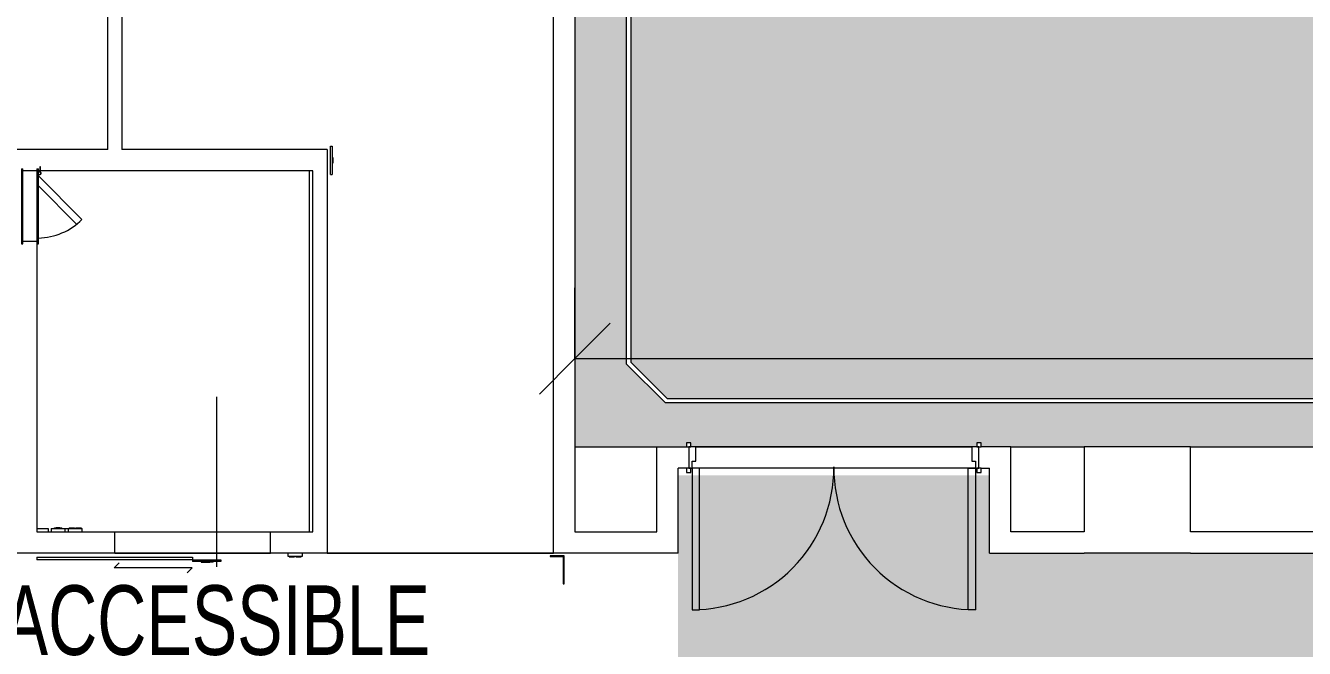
# Model space of a CAD drawing. Header units: millimetres. Extents: x 35540 to 832230, y -10956 to 416550.
# Drawn here: x 141557 to 150592, y 38935 to 43333 of the extents above; entities that cross this region are included whole.
import ezdxf

# ---------------------------------------------------------------- set-up
doc = ezdxf.new("R2010")
doc.units = ezdxf.units.MM
for name, color, linetype, lineweight in [('A-ANNO-DIMS', 211, 'Continuous', 5), ('A-ANNO-DIMS-500', 211, 'Continuous', 5), ('A-AREA-IDEN', 2, 'Continuous', 15), ('A-AREA-PATT', 32, 'Continuous', 5), ('A-DOOR', 31, 'Continuous', 5), ('A-DOOR-FRAM', 31, 'Continuous', 15), ('A-FLOR', 192, 'Continuous', 5), ('A-GENM', 13, 'Continuous', 5), ('A-WALL', 113, 'Continuous', 5)]:
    doc.layers.add(name, color=color, linetype=linetype, lineweight=lineweight)
doc.styles.add('Arial', font='arial.ttf', dxfattribs={"width": 0.7, "height": 737.649701})
doc.styles.add('Arial_1', font='arial.ttf', dxfattribs={"width": 0.7, "height": 491.766467})
doc.dimstyles.new('Linear_-_1_5mm_Arial', dxfattribs={"dimscale": 304.8, "dimtxt": 750, "dimasz": 1.64042, "dimexe": 1.64042, "dimexo": 0.0625, "dimgap": 0.82021, "dimtad": 1, "dimdec": 0, "dimzin": 0, "dimdsep": 46, "dimtxsty": 'Arial', "dimblk1": 'OBLIQUE', "dimblk2": 'OBLIQUE', "dimsah": 1, "dimcen": 0.09, "dimadec": 0, "dimazin": 0, "dimtfac": 1, "dimtdec": 4, "dimtix": 1, "dimtmove": 0, "dimatfit": 3, "dimfxl": 1.64042, "dimfxlon": 1, "dimtvp": 1, "dimtolj": 1, "dimtzin": 0, "dimarcsym": 2})

# ---------------------------------------------------------------- blocks, each defined once
blk = doc.blocks.new('DLN-Double Door__X03_ - _M20_2000 x 2450 _WH_-16954918-1_F U_F_A_')
at = {"layer": 'A-DOOR'}
for p, q in [((-950, -75), (-1000, -75)), ((-1000, -75), (-1000, -1075)), ((-950, -1075), (-950, -75)), ((950, -75), (1000, -75)), ((950, -1075), (950, -75)), ((1000, -75), (1000, -1075)), ((-1000, -1075), (-950, -1075)), ((1000, -1075), (950, -1075))]:
    blk.add_line(p, q, dxfattribs=at)
for centre, start, end in [((-1000, -75), 270, 0.5), ((1000, -75), 179.5, 270)]:
    blk.add_arc(centre, 1000, start, end, dxfattribs=at)
at = {"layer": 'A-DOOR-FRAM'}
for p, q in [((-1010, 105), (-1040, 105)), ((-1040, 105), (-1040, 75)), ((-1010, 75), (-1010, 105)), ((1040, 105), (1010, 105)), ((1010, 105), (1010, 75)), ((1040, 75), (1040, 105)), ((-1040, 75), (-1010, 75)), ((-975, 75), (-1025, 75)), ((-1025, 75), (-1025, -75)), ((-975, -25), (-975, 75)), ((975, 75), (975, -25)), ((1025, 75), (975, 75)), ((1010, 75), (1040, 75)), ((1025, -75), (1025, 75)), ((-1010, -75), (-1040, -75)), ((-1040, -75), (-1040, -105)), ((-1025, -75), (-1000, -75)), ((-1010, -105), (-1010, -75)), ((-1000, -75), (-1000, -25)), ((-1000, -25), (-975, -25)), ((975, -25), (1000, -25)), ((1000, -25), (1000, -75)), ((1000, -75), (1025, -75)), ((1040, -75), (1010, -75)), ((1010, -75), (1010, -105)), ((1040, -105), (1040, -75)), ((-1040, -105), (-1010, -105)), ((1010, -105), (1040, -105))]:
    blk.add_line(p, q, dxfattribs=at)
blk = doc.blocks.new('DLN-Access Panel__AP01_ - _AP04a_ 450 x 650 _WH_-16057185-1_F U_F_A_')
at = {"layer": 'A-DOOR'}
for p, q in [((-215, 60), (93.2, 368.2)), ((93.2, 368.2), (128.6, 332.8)), ((128.6, 332.8), (-144.3, 60)), ((-239.6, 75), (-277.5, 75)), ((-277.5, 75), (-277.5, 70)), ((-277.5, 70), (-240, 70)), ((-265, 50), (-265, 60)), ((265, 60), (-265, 60)), ((-265, 50), (265, 50)), ((-240, 72.5), (-240, 60)), ((-225, 60), (-225, 72.5)), ((265, 50), (265, 60)), ((-265, -60), (-265, -50)), ((265, -50), (-265, -50)), ((-265, -60), (265, -60)), ((265, -60), (265, -50))]:
    blk.add_line(p, q, dxfattribs=at)
for centre, radius, start, end in [((-225, 50), 450, 1.31758, 45), ((-232.5, 72.5), 7.5, 360, 180), ((-232.5, 72.5), 7.5, 360, 165), ((-232.5, 72.5), 7.5, 360, 160.52878), ((-232.5, 72.5), 7.5, 360, 160.52878), ((-232.5, 72.5), 2, 0, 180), ((-232.5, 72.5), 2, 0, 180)]:
    blk.add_arc(centre, radius, start, end, dxfattribs=at)
at = {"layer": 'A-DOOR-FRAM', "lineweight": 5}
for p, q in [((-250, 50), (-250, -50)), ((250, 50), (250, -50))]:
    blk.add_line(p, q, dxfattribs=at)
blk = doc.blocks.new('Accessible Toilet Power Operated Sliding Door_V14 - Accessible Toilet Power Operated Sliding Door_V14-17315369-1_F U_F_A_')
at = {"layer": 'A-DOOR', "lineweight": 15}
for p, q in [((-1111.1, 213.7), (-1146.5, 178.3)), ((-1150, 103), (-1150, 123)), ((-1150, 123), (-50, 123)), ((-50, 103), (-1150, 103)), ((-1146.5, 178.3), (-596.5, 178.3)), ((-596.5, 178.3), (-631.9, 143)), ((-50, 103), (-50, 123))]:
    blk.add_line(p, q, dxfattribs=at)
at = {"layer": 'A-DOOR'}
for p, q in [((-1925, 98), (-1825, 98)), ((-1925, 75), (-1925, 98)), ((-1917.9, 103), (-1880, 103)), ((-1870, 103), (-1832.1, 103)), ((-1825, 98), (-1825, 75)), ((-370, -75), (-370, -98)), ((-270, -98), (-270, -75)), ((-250, -75), (-250, -98)), ((-150, -98), (-150, -75)), ((-130, -98), (-130, -75)), ((-270, -98), (-370, -98)), ((-362.9, -103), (-362.9, -98)), ((-325, -103), (-362.9, -103)), ((-325, -98), (-325, -103)), ((-315, -98), (-315, -103)), ((-277.1, -103), (-315, -103)), ((-277.1, -103), (-277.1, -98)), ((-250, -98), (-270, -98)), ((-150, -98), (-250, -98)), ((-225, -98), (-225, -103)), ((-218, -103), (-225, -103)), ((-218, -98), (-218, -103)), ((-218, -98), (-218, -103)), ((-182, -103), (-218, -103)), ((-213, -98), (-213, -103)), ((-213, -103), (-187, -103)), ((-187, -103), (-213, -103)), ((-203, -103), (-203, -98)), ((-203, -98), (-203, -103)), ((-203, -103), (-197, -103)), ((-197, -103), (-203, -103)), ((-197, -98), (-197, -103)), ((-197, -98), (-197, -103)), ((-187, -98), (-187, -103)), ((-182, -103), (-182, -98)), ((-182, -98), (-182, -103)), ((-175, -103), (-182, -103)), ((-175, -98), (-175, -103)), ((-50, -98), (-130, -98))]:
    blk.add_line(p, q, dxfattribs=at)
blk = doc.blocks.new('Signage - Female_Male - Type 1-17077817-1_F U_F_A_')
at = {"layer": 'A-GENM'}
for p, q in [((131, 210.4), (125, 210.4)), ((125, 210.4), (125, 10.4)), ((131, 16.4), (131, 210.4)), ((125, 10.4), (225, 10.4)), ((225, 16.4), (131, 16.4)), ((225, 10.4), (225, 16.4))]:
    blk.add_line(p, q, dxfattribs=at)
blk = doc.blocks.new('Signage - Male_Wall Mount_ - Type 1-17079279-1_F U_F_A_')
at = {"layer": 'A-GENM'}
for p, q in [((25, 22.5), (225, 22.5)), ((25, 12.5), (25, 22.5)), ((225, 12.5), (25, 12.5)), ((105, 28.5), (105, 22.5)), ((105, 28.5), (115, 28.5)), ((115, 28.5), (115, 22.5)), ((115, 28.5), (135, 28.5)), ((135, 28.5), (115, 28.5)), ((115, 28.5), (135, 28.5)), ((115.8, 28.5), (134.2, 28.5)), ((115.8, 22.5), (115.8, 28.5)), ((118.3, 28.5), (118.3, 22.5)), ((131.7, 22.5), (131.7, 28.5)), ((134.2, 22.5), (134.2, 28.5)), ((135, 22.5), (135, 28.5)), ((135, 28.5), (145, 28.5)), ((145, 22.5), (145, 28.5)), ((225, 12.5), (225, 22.5))]:
    blk.add_line(p, q, dxfattribs=at)
blk = doc.blocks.new('Signage - Dis_Wall Mount 2_ - Signage - Dis_Wall Mount 2_-17087926-1_F U_F_A_')
at = {"layer": 'A-GENM'}
for p, q in [((-100, 10), (100, 10)), ((-100, 10), (-100, 0)), ((100, 0), (-100, 0)), ((-40, 0), (-40, -6)), ((-16.7, 0), (-16.7, -6)), ((-16.7, -6), (-16.7, 0)), ((-10, 0), (-10, -6)), ((-10, 0), (10, 0)), ((-10, -6), (-10, 0)), ((10, -6), (10, 0)), ((10, -6), (10, 0)), ((10, -6), (10, 0)), ((18, -6), (18, 0)), ((21.2, -6), (21.2, 0)), ((21.6, 0), (21.6, -6)), ((25.9, -6), (25.9, 0)), ((33.6, -6), (33.6, 0)), ((45.3, -6), (45.3, 0)), ((100, 10), (100, 0)), ((-16.7, -6), (-40, -6)), ((-40, -6), (21.2, -6)), ((18, -6), (-16.7, -6)), ((10, -6), (-10, -6)), ((-10, -6), (10, -6)), ((-10, -6), (10, -6)), ((25.9, -6), (10, -6)), ((21.2, -6), (18, -6)), ((32.2, -6), (25.9, -6)), ((45.3, -6), (32.2, -6))]:
    blk.add_line(p, q, dxfattribs=at)
blk = doc.blocks.new('DIMBLOCK75-1_F U_F_A_')
at = {"layer": 'A-ANNO-DIMS-500'}
for p, q in [((145437, 41481.2), (145437, 40481.2)), ((145437, 40981.2), (145437, 41481.2)), ((160037, 40481.2), (160037, 41481.2)), ((145437, 40981.2), (145687, 41231.2)), ((160037, 40981.2), (160287, 41231.2)), ((145437, 40981.2), (145187, 40731.2)), ((145437, 40981.2), (160037, 40981.2)), ((160037, 40981.2), (159787, 40731.2)), ((160037, 40981.2), (160037, 40481.2))]:
    blk.add_line(p, q, dxfattribs=at)
at = {"layer": 'A-ANNO-DIMS-500', "color": 0, "insert": (151756.2, 42188), "char_height": 737.65, "width": 2353.846, "attachment_point": 1, "line_spacing_factor": 0.938532, "style": 'Arial'}
blk.add_mtext('14600', dxfattribs=at)
blk = doc.blocks.new('_Oblique')
at = {"color": 0, "linetype": 'ByBlock', "lineweight": -2}
blk.add_line((-0.5, -0.5), (0.5, 0.5), dxfattribs=at)

msp = doc.modelspace()

# ---------------------------------------------------------------- hatches: boundary and pattern name
at = {"layer": 'A-AREA-PATT'}
h = msp.add_hatch(color=231, dxfattribs=at)
h.paths.add_polyline_path([(159118.2, 40357.5), (160037, 40357.5), (160037, 48177.3), (159568.9, 47849.5), (159482.9, 47972.4), (160037, 48360.4), (160037, 48657.5), (159459.5, 48657.5), (159459.5, 48607.5), (159384.5, 48607.5), (159384.5, 48757.5), (159459.5, 48757.5), (159459.5, 48682.5), (160037, 48682.5), (160037, 48787.5), (159384.5, 48787.5), (159384.5, 48937.5), (160037, 48937.5), (160037, 49017.5), (159459.5, 49017.5), (159459.5, 48967.5), (159384.5, 48967.5), (159384.5, 49117.5), (159459.5, 49117.5), (159459.5, 49042.5), (160037, 49042.5), (160037, 49197.5), (159459.5, 49197.5), (159459.5, 49147.5), (159384.5, 49147.5), (159384.5, 49297.5), (159459.5, 49297.5), (159459.5, 49222.5), (160037, 49222.5), (160037, 49377.5), (159459.5, 49377.5), (159459.5, 49327.5), (159384.5, 49327.5), (159384.5, 49477.5), (159459.5, 49477.5), (159459.5, 49402.5), (160037, 49402.5), (160037, 49557.5), (159459.5, 49557.5), (159459.5, 49507.5), (159384.5, 49507.5), (159384.5, 49657.5), (159459.5, 49657.5), (159459.5, 49582.5), (160037, 49582.5), (160037, 49707.5), (159437, 49707.5), (159437, 51407.5), (145437, 51407.5), (145437, 40357.5), (146227, 40357.5), (146227, 40387.5), (146257, 40387.5), (146257, 40357.5), (148277, 40357.5), (148277, 40387.5), (148307, 40387.5), (148307, 40357.5), (156897, 40357.5), (156897, 40387.5), (156927, 40387.5), (156927, 40357.5), (158947, 40357.5), (158947, 40387.5), (158977, 40387.5), (158977, 40357.5), (159037, 40357.5)], flags=0)
h.paths.add_polyline_path([(148517, 40668.5), (146077.5, 40668.5), (145803, 40943.1), (145803, 50906.9), (146003.5, 51107.5), (159063.4, 51107.5), (159264, 50906.9), (159264, 40943.1), (158989.4, 40668.5), (149037, 40668.5)], flags=0)
h.paths.add_polyline_path([(146090, 40698.5), (158977, 40698.5), (159234, 40955.5), (159234, 50894.5), (159051, 51077.5), (146016, 51077.5), (145833, 50894.5), (145833, 40955.5), (146077.5, 40710.9)], flags=0)
msp.add_hatch(color=231, dxfattribs=at).paths.add_polyline_path([(158271.2, 34332.5), (161412, 34332.5), (161412, 35877.5), (161352, 35877.5), (161352, 35912.5), (161412, 35912.5), (161412, 36177.5), (161352, 36177.5), (161352, 36212.5), (161412, 36212.5), (161412, 37877.5), (161352, 37877.5), (161352, 37912.5), (161412, 37912.5), (161412, 38177.5), (161352, 38177.5), (161352, 38212.5), (161412, 38212.5), (161412, 39607.5), (159037, 39607.5), (159037, 40157.5), (156837, 40157.5), (156837, 39607.5), (148367, 39607.5), (148367, 40157.5), (146167, 40157.5), (146167, 37257.5), (149137, 37257.5), (149137, 36807.5), (149092, 36807.5), (149092, 36707.5), (149037, 36707.5), (149037, 34507.5), (149092, 34507.5), (149092, 34407.5), (149137, 34407.5), (149137, 34332.5), (156612, 34332.5), (156612, 34532.5), (156618, 34532.5), (156618, 34338.5), (156712, 34338.5), (156712, 34332.5), (157843.5, 34332.5)], flags=0)

# ---------------------------------------------------------------- linework, layer by layer
at = {"layer": 'A-AREA-IDEN'}
msp.add_line((142904.9, 40712.4), (142904.9, 39511.6), dxfattribs=at)
at = {"layer": 'A-FLOR'}
for p, q in [((143562, 39757.5), (143562, 42307.5)), ((145437, 40357.5), (146017, 40357.5)), ((146292, 40357.5), (148242, 40357.5)), ((148242, 40357.5), (146292, 40357.5)), ((148517, 40357.5), (149037, 40357.5)), ((149787, 40357.5), (156687, 40357.5)), ((143287, 39607.5), (142187, 39607.5)), ((142187, 39607.5), (143287, 39607.5)), ((145287, 39607.5), (143687, 39607.5)), ((143687, 39607.5), (145287, 39607.5))]:
    msp.add_line(p, q, dxfattribs=at)
at = {"layer": 'A-WALL', "lineweight": 18}
for p, q in [((145437, 52007.5), (145437, 39757.5)), ((145287, 39607.5), (145287, 51007.5)), ((145803, 40943.1), (145803, 50906.9)), ((145833, 50894.5), (145833, 40955.5)), ((142137, 42457.5), (142137, 44107.5)), ((142237, 44107.5), (142237, 42457.5)), ((142137, 42457.5), (141222, 42457.5)), ((143687, 42457.5), (142237, 42457.5)), ((143687, 42457.5), (143687, 39607.5)), ((141657, 42307.5), (141647, 42307.5)), ((143587, 42307.5), (141662, 42307.5)), ((143587, 39757.5), (143587, 42307.5)), ((141637, 41792.5), (141637, 39757.5)), ((146077.5, 40668.5), (145803, 40943.1)), ((145833, 40955.5), (146090, 40698.5)), ((158989.4, 40668.5), (146077.5, 40668.5)), ((146090, 40698.5), (158977, 40698.5)), ((146017, 40357.5), (146227, 40357.5)), ((146017, 39757.5), (146017, 40357.5)), ((148517, 40357.5), (148307, 40357.5)), ((148517, 39757.5), (148517, 40357.5)), ((146227, 40207.5), (146167, 40207.5)), ((146167, 39607.5), (146167, 40207.5)), ((148307, 40207.5), (148367, 40207.5)), ((148367, 39607.5), (148367, 40207.5)), ((141637, 39757.5), (142187, 39757.5)), ((142187, 39607.5), (142187, 39757.5)), ((143287, 39757.5), (143587, 39757.5)), ((143287, 39607.5), (143287, 39757.5)), ((145437, 39757.5), (146017, 39757.5)), ((149037, 39757.5), (148517, 39757.5)), ((156687, 39757.5), (149787, 39757.5)), ((142187, 39607.5), (140377, 39607.5)), ((143687, 39607.5), (143287, 39607.5)), ((146167, 39607.5), (145287, 39607.5)), ((148367, 39607.5), (149037, 39607.5)), ((149787, 39607.5), (156837, 39607.5))]:
    msp.add_line(p, q, dxfattribs=at)
at = {"layer": 'A-WALL', "color": 253, "lineweight": 20}
for p, q in [((149787, 40357.5), (149037, 40357.5)), ((149037, 40357.5), (149037, 39757.5)), ((149787, 39757.5), (149787, 40357.5)), ((149787, 39607.5), (149037, 39607.5))]:
    msp.add_line(p, q, dxfattribs=at)
at = {"layer": 'A-WALL'}
for p, q in [((148267, 40207.5), (146267, 40207.5)), ((142187, 39757.5), (143287, 39757.5))]:
    msp.add_line(p, q, dxfattribs=at)

# ---------------------------------------------------------------- block references
at = {"layer": 'A-DOOR'}
for name, p, rotation in [('DLN-Access Panel__AP01_ - _AP04a_ 450 x 650 _WH_-16057185-1_F U_F_A_', (141587, 42057.5), 270), ('Accessible Toilet Power Operated Sliding Door_V14 - Accessible Toilet Power Operated Sliding Door_V14-17315369-1_F U_F_A_', (141587, 39682.5), 180)]:
    msp.add_blockref(name, p, dxfattribs=dict(at, rotation=rotation))
msp.add_blockref('DLN-Double Door__X03_ - _M20_2000 x 2450 _WH_-16954918-1_F U_F_A_', (147267, 40282.5), dxfattribs=at)
at = {"layer": 'A-GENM'}
for name, p, rotation in [('Signage - Male_Wall Mount_ - Type 1-17079279-1_F U_F_A_', (143699.5, 42507.5), 270), ('Signage - Female_Male - Type 1-17077817-1_F U_F_A_', (145487, 39599.9), 180)]:
    msp.add_blockref(name, p, dxfattribs=dict(at, rotation=rotation))
msp.add_blockref('Signage - Dis_Wall Mount 2_ - Signage - Dis_Wall Mount 2_-17087926-1_F U_F_A_', (142837, 39549.5), dxfattribs=at)

# ---------------------------------------------------------------- texts
at = {"layer": 'A-AREA-IDEN', "lineweight": 5, "insert": (142904.9, 39380.3), "char_height": 491.77, "width": 3558, "attachment_point": 2, "line_spacing_factor": 0.938532, "style": 'Arial_1'}
msp.add_mtext('ACCESSIBLE\\PTOILET', dxfattribs=at)

# ---------------------------------------------------------------- dimensions: what is measured, and where the dimension line sits
at = {"layer": 'A-ANNO-DIMS'}
dim = msp.add_linear_dim(base=(160037, 40981.2), p1=(145437, 41481.2), p2=(160037, 40481.2), dimstyle='Linear_-_1_5mm_Arial', override={"dimpost": '<>', "dimfxl": 14634.206504}, dxfattribs=at)
dim.commit()
dim.dimension.update_dxf_attribs({"geometry": 'DIMBLOCK75-1_F U_F_A_', "text_midpoint": (152737, 41607.8)})

doc.saveas('drawing.dxf')
